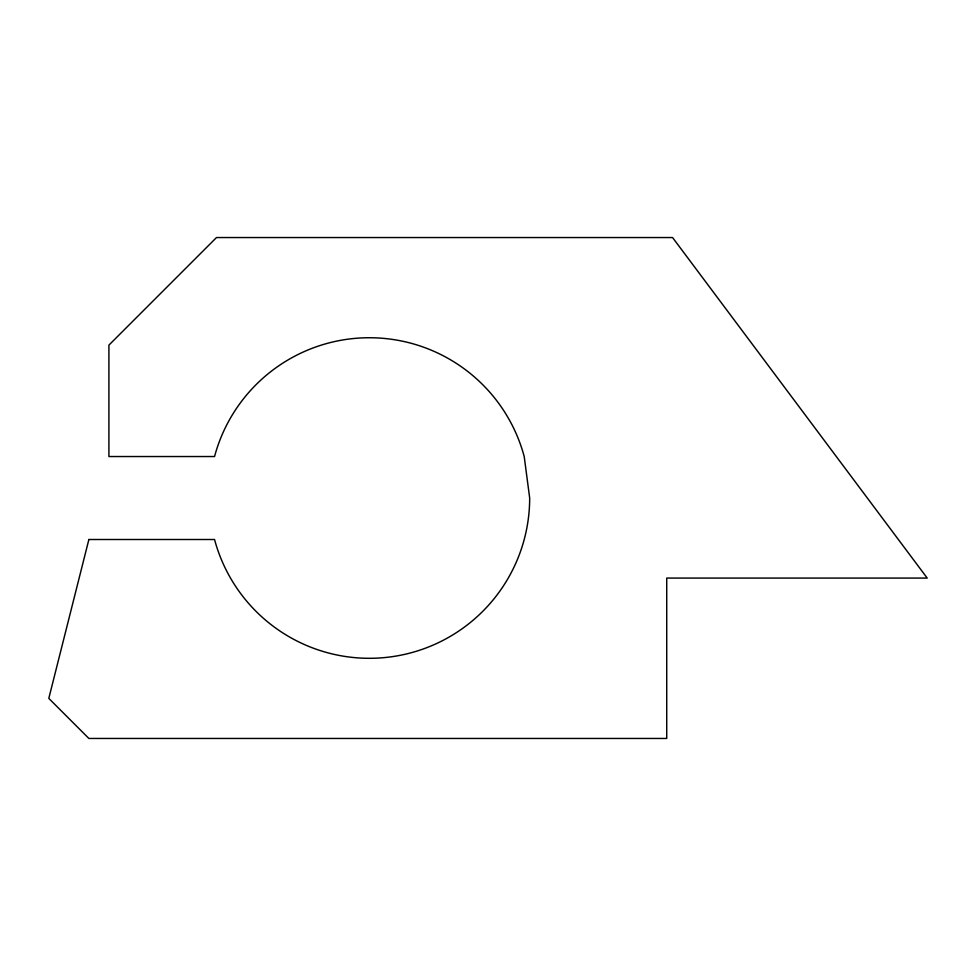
<?xml version="1.0" encoding="UTF-8"?>
<svg xmlns="http://www.w3.org/2000/svg" width="976" height="976" viewBox="0 0 976 976"><rect width="100%" height="100%" fill="white"/><g stroke="black" fill="none" stroke-linecap="round" stroke-linejoin="round"><path stroke-width="1.46" d="M88.877 539.508L48.8 698.389L88.877 738.454L666.73 738.454L666.73 578.073L927.2 578.073L672.562 237.546L216.489 237.546L108.909 345.126L108.909 456.536L214.549 456.536A160.296 160.296 0 0 1 524.21 456.536L529.675 498.016A160.296 160.296 0 0 1 214.549 539.508L88.877 539.508"/></g></svg>
